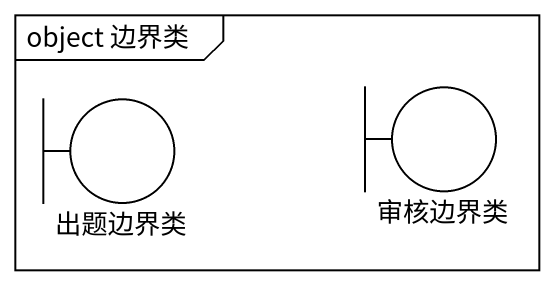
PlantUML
@startuml
mainframe object 边界类
boundary 出题边界类
boundary 审核边界类
@enduml
